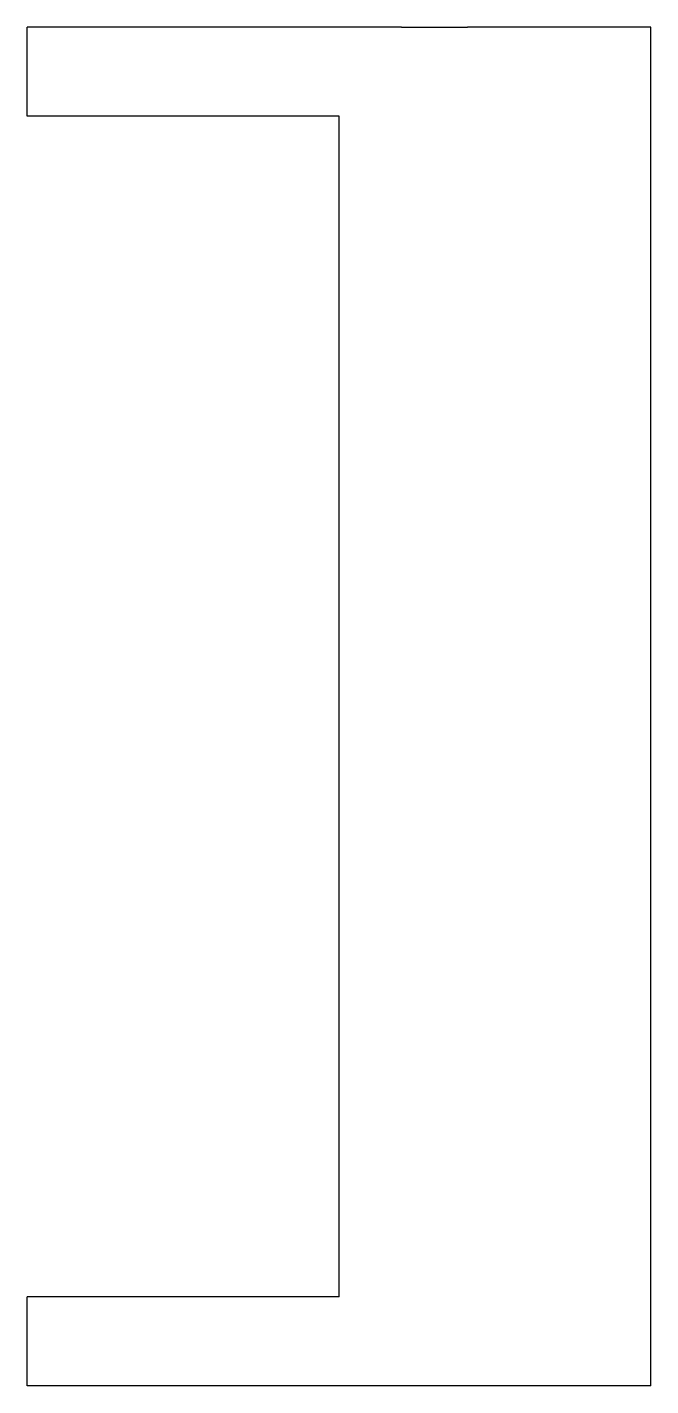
# Model space of a CAD drawing. Header units: metres. Extents: x 0 to 28, y -61 to 0.
import ezdxf

# ---------------------------------------------------------------- set-up
doc = ezdxf.new("R2010")
doc.units = ezdxf.units.M

msp = doc.modelspace()

# ---------------------------------------------------------------- linework, layer by layer
for points in [[(0, -4), (0, -3.92), (0, -3.84), (0, -3.76), (0, -3.68), (0, -3.6), (0, -3.52), (0, -3.44), (0, -3.36), (0, -3.28), (0, -3.2), (0, -3.12), (0, -3.04), (0, -2.96), (0, -2.88), (0, -2.8), (0, -2.72), (0, -2.64), (0, -2.56), (0, -2.48), (0, -2.4), (0, -2.32), (0, -2.24), (0, -2.16), (0, -2.08), (0, -2), (0, -1.92), (0, -1.84), (0, -1.76), (0, -1.68), (0, -1.6), (0, -1.52), (0, -1.44), (0, -1.36), (0, -1.28), (0, -1.2), (0, -1.12), (0, -1.04), (0, -0.96), (0, -0.88), (0, -0.8), (0, -0.72), (0, -0.64), (0, -0.56), (0, -0.48), (0, -0.4), (0, -0.32), (0, -0.24), (0, -0.16), (0, -0.08), (0, 0)], [(5, 0), (4.843, 0), (4.686, 0), (4.53, 0), (4.374, 0), (4.219, 0), (4.064, 0), (3.91, 0), (3.758, 0), (3.607, 0), (3.456, 0), (3.307, 0), (3.162, 0), (3.017, 0), (2.872, 0), (2.732, 0), (2.595, 0), (2.458, 0), (2.322, 0), (2.194, 0), (2.065, 0), (1.937, 0), (1.816, 0), (1.699, 0), (1.582, 0), (1.464, 0), (1.36, 0), (1.255, 0), (1.151, 0), (1.052, 0), (0.961, 0), (0.87, 0), (0.779, 0), (0.701, 0), (0.625, 0), (0.549, 0), (0.478, 0), (0.418, 0), (0.358, 0), (0.298, 0), (0.25, 0), (0.206, 0), (0.163, 0), (0.122, 0), (0.095, 0), (0.069, 0), (0.043, 0), (0.026, 0), (0.018, 0), (0.009, 0), (0, 0)], [(16.804, 0), (16.568, 0), (16.332, 0), (16.096, 0), (15.86, 0), (15.623, 0), (15.387, 0), (15.151, 0), (14.915, 0), (14.679, 0), (14.443, 0), (14.207, 0), (13.971, 0), (13.735, 0), (13.499, 0), (13.263, 0), (13.027, 0), (12.791, 0), (12.554, 0), (12.318, 0), (12.082, 0), (11.846, 0), (11.61, 0), (11.374, 0), (11.138, 0), (10.902, 0), (10.666, 0), (10.43, 0), (10.194, 0), (9.958, 0), (9.722, 0), (9.485, 0), (9.249, 0), (9.013, 0), (8.777, 0), (8.541, 0), (8.305, 0), (8.069, 0), (7.833, 0), (7.597, 0), (7.361, 0), (7.125, 0), (6.889, 0), (6.653, 0), (6.416, 0), (6.18, 0), (5.944, 0), (5.708, 0), (5.472, 0), (5.236, 0), (5, 0)], [(16.804, 0), (16.865, 0), (16.926, 0), (16.986, 0), (17.047, 0), (17.108, 0), (17.169, 0), (17.23, 0), (17.29, 0), (17.351, 0), (17.412, 0), (17.472, 0), (17.533, 0), (17.593, 0), (17.654, 0), (17.714, 0), (17.775, 0), (17.835, 0), (17.896, 0), (17.956, 0), (18.016, 0), (18.076, 0), (18.136, 0), (18.196, 0), (18.256, 0), (18.316, 0), (18.375, 0), (18.435, 0), (18.494, 0), (18.554, 0), (18.613, 0), (18.672, 0), (18.732, 0), (18.79, 0), (18.849, 0), (18.908, 0), (18.967, 0), (19.025, 0), (19.084, 0), (19.142, 0), (19.2, 0), (19.258, 0), (19.316, 0), (19.374, 0), (19.431, 0), (19.488, 0), (19.546, 0), (19.603, 0), (19.659, 0), (19.716, 0), (19.773, 0)], [(28, 0), (27.984, 0), (27.967, 0), (27.951, 0), (27.921, 0), (27.872, 0), (27.824, 0), (27.775, 0), (27.7, 0), (27.62, 0), (27.54, 0), (27.452, 0), (27.342, 0), (27.233, 0), (27.123, 0), (26.994, 0), (26.856, 0), (26.719, 0), (26.578, 0), (26.416, 0), (26.254, 0), (26.091, 0), (25.917, 0), (25.733, 0), (25.549, 0), (25.364, 0), (25.162, 0), (24.96, 0), (24.757, 0), (24.549, 0), (24.332, 0), (24.115, 0), (23.899, 0), (23.673, 0), (23.446, 0), (23.22, 0), (22.991, 0), (22.759, 0), (22.526, 0), (22.293, 0), (22.06, 0), (21.826, 0), (21.592, 0), (21.359, 0), (21.128, 0), (20.898, 0), (20.667, 0), (20.441, 0), (20.219, 0), (19.996, 0), (19.773, 0)], [(28, -61), (28, -59.78), (28, -58.56), (28, -57.34), (28, -56.12), (28, -54.9), (28, -53.68), (28, -52.46), (28, -51.24), (28, -50.02), (28, -48.8), (28, -47.58), (28, -46.36), (28, -45.14), (28, -43.92), (28, -42.7), (28, -41.48), (28, -40.26), (28, -39.04), (28, -37.82), (28, -36.6), (28, -35.38), (28, -34.16), (28, -32.94), (28, -31.72), (28, -30.5), (28, -29.28), (28, -28.06), (28, -26.84), (28, -25.62), (28, -24.4), (28, -23.18), (28, -21.96), (28, -20.74), (28, -19.52), (28, -18.3), (28, -17.08), (28, -15.86), (28, -14.64), (28, -13.42), (28, -12.2), (28, -10.98), (28, -9.76), (28, -8.54), (28, -7.32), (28, -6.1), (28, -4.88), (28, -3.66), (28, -2.44), (28, -1.22), (28, 0)], [(5, -4), (4.843, -4), (4.686, -4), (4.53, -4), (4.374, -4), (4.219, -4), (4.064, -4), (3.91, -4), (3.758, -4), (3.607, -4), (3.456, -4), (3.307, -4), (3.162, -4), (3.017, -4), (2.872, -4), (2.732, -4), (2.595, -4), (2.458, -4), (2.322, -4), (2.194, -4), (2.065, -4), (1.937, -4), (1.816, -4), (1.699, -4), (1.582, -4), (1.464, -4), (1.36, -4), (1.255, -4), (1.151, -4), (1.052, -4), (0.961, -4), (0.87, -4), (0.779, -4), (0.701, -4), (0.625, -4), (0.549, -4), (0.478, -4), (0.418, -4), (0.358, -4), (0.298, -4), (0.25, -4), (0.206, -4), (0.163, -4), (0.122, -4), (0.095, -4), (0.069, -4), (0.043, -4), (0.026, -4), (0.018, -4), (0.009, -4), (0, -4)], [(14, -4), (13.82, -4), (13.64, -4), (13.46, -4), (13.28, -4), (13.1, -4), (12.92, -4), (12.74, -4), (12.56, -4), (12.38, -4), (12.2, -4), (12.02, -4), (11.84, -4), (11.66, -4), (11.48, -4), (11.3, -4), (11.12, -4), (10.94, -4), (10.76, -4), (10.58, -4), (10.4, -4), (10.22, -4), (10.04, -4), (9.86, -4), (9.68, -4), (9.5, -4), (9.32, -4), (9.14, -4), (8.96, -4), (8.78, -4), (8.6, -4), (8.42, -4), (8.24, -4), (8.06, -4), (7.88, -4), (7.7, -4), (7.52, -4), (7.34, -4), (7.16, -4), (6.98, -4), (6.8, -4), (6.62, -4), (6.44, -4), (6.26, -4), (6.08, -4), (5.9, -4), (5.72, -4), (5.54, -4), (5.36, -4), (5.18, -4), (5, -4)], [(14, -57), (14, -55.94), (14, -54.88), (14, -53.82), (14, -52.76), (14, -51.7), (14, -50.64), (14, -49.58), (14, -48.52), (14, -47.46), (14, -46.4), (14, -45.34), (14, -44.28), (14, -43.22), (14, -42.16), (14, -41.1), (14, -40.04), (14, -38.98), (14, -37.92), (14, -36.86), (14, -35.8), (14, -34.74), (14, -33.68), (14, -32.62), (14, -31.56), (14, -30.5), (14, -29.44), (14, -28.38), (14, -27.32), (14, -26.26), (14, -25.2), (14, -24.14), (14, -23.08), (14, -22.02), (14, -20.96), (14, -19.9), (14, -18.84), (14, -17.78), (14, -16.72), (14, -15.66), (14, -14.6), (14, -13.54), (14, -12.48), (14, -11.42), (14, -10.36), (14, -9.3), (14, -8.24), (14, -7.18), (14, -6.12), (14, -5.06), (14, -4)], [(0, -61), (0, -60.92), (0, -60.84), (0, -60.76), (0, -60.68), (0, -60.6), (0, -60.52), (0, -60.44), (0, -60.36), (0, -60.28), (0, -60.2), (0, -60.12), (0, -60.04), (0, -59.96), (0, -59.88), (0, -59.8), (0, -59.72), (0, -59.64), (0, -59.56), (0, -59.48), (0, -59.4), (0, -59.32), (0, -59.24), (0, -59.16), (0, -59.08), (0, -59), (0, -58.92), (0, -58.84), (0, -58.76), (0, -58.68), (0, -58.6), (0, -58.52), (0, -58.44), (0, -58.36), (0, -58.28), (0, -58.2), (0, -58.12), (0, -58.04), (0, -57.96), (0, -57.88), (0, -57.8), (0, -57.72), (0, -57.64), (0, -57.56), (0, -57.48), (0, -57.4), (0, -57.32), (0, -57.24), (0, -57.16), (0, -57.08), (0, -57)], [(5, -57), (4.843, -57), (4.686, -57), (4.53, -57), (4.374, -57), (4.219, -57), (4.064, -57), (3.91, -57), (3.758, -57), (3.607, -57), (3.456, -57), (3.307, -57), (3.162, -57), (3.017, -57), (2.872, -57), (2.732, -57), (2.595, -57), (2.458, -57), (2.322, -57), (2.194, -57), (2.065, -57), (1.937, -57), (1.816, -57), (1.699, -57), (1.582, -57), (1.464, -57), (1.36, -57), (1.255, -57), (1.151, -57), (1.052, -57), (0.961, -57), (0.87, -57), (0.779, -57), (0.701, -57), (0.625, -57), (0.549, -57), (0.478, -57), (0.418, -57), (0.358, -57), (0.298, -57), (0.25, -57), (0.206, -57), (0.163, -57), (0.122, -57), (0.095, -57), (0.069, -57), (0.043, -57), (0.026, -57), (0.018, -57), (0.009, -57), (0, -57)], [(14, -57), (13.82, -57), (13.64, -57), (13.46, -57), (13.28, -57), (13.1, -57), (12.92, -57), (12.74, -57), (12.56, -57), (12.38, -57), (12.2, -57), (12.02, -57), (11.84, -57), (11.66, -57), (11.48, -57), (11.3, -57), (11.12, -57), (10.94, -57), (10.76, -57), (10.58, -57), (10.4, -57), (10.22, -57), (10.04, -57), (9.86, -57), (9.68, -57), (9.5, -57), (9.32, -57), (9.14, -57), (8.96, -57), (8.78, -57), (8.6, -57), (8.42, -57), (8.24, -57), (8.06, -57), (7.88, -57), (7.7, -57), (7.52, -57), (7.34, -57), (7.16, -57), (6.98, -57), (6.8, -57), (6.62, -57), (6.44, -57), (6.26, -57), (6.08, -57), (5.9, -57), (5.72, -57), (5.54, -57), (5.36, -57), (5.18, -57), (5, -57)], [(5, -61), (4.843, -61), (4.686, -61), (4.53, -61), (4.374, -61), (4.219, -61), (4.064, -61), (3.91, -61), (3.758, -61), (3.607, -61), (3.456, -61), (3.307, -61), (3.162, -61), (3.017, -61), (2.872, -61), (2.732, -61), (2.595, -61), (2.458, -61), (2.322, -61), (2.194, -61), (2.065, -61), (1.937, -61), (1.816, -61), (1.699, -61), (1.582, -61), (1.464, -61), (1.36, -61), (1.255, -61), (1.151, -61), (1.052, -61), (0.961, -61), (0.87, -61), (0.779, -61), (0.701, -61), (0.625, -61), (0.549, -61), (0.478, -61), (0.418, -61), (0.358, -61), (0.298, -61), (0.25, -61), (0.206, -61), (0.163, -61), (0.122, -61), (0.095, -61), (0.069, -61), (0.043, -61), (0.026, -61), (0.018, -61), (0.009, -61), (0, -61)], [(16.804, -61), (16.568, -61), (16.332, -61), (16.096, -61), (15.86, -61), (15.623, -61), (15.387, -61), (15.151, -61), (14.915, -61), (14.679, -61), (14.443, -61), (14.207, -61), (13.971, -61), (13.735, -61), (13.499, -61), (13.263, -61), (13.027, -61), (12.791, -61), (12.554, -61), (12.318, -61), (12.082, -61), (11.846, -61), (11.61, -61), (11.374, -61), (11.138, -61), (10.902, -61), (10.666, -61), (10.43, -61), (10.194, -61), (9.958, -61), (9.722, -61), (9.485, -61), (9.249, -61), (9.013, -61), (8.777, -61), (8.541, -61), (8.305, -61), (8.069, -61), (7.833, -61), (7.597, -61), (7.361, -61), (7.125, -61), (6.889, -61), (6.653, -61), (6.416, -61), (6.18, -61), (5.944, -61), (5.708, -61), (5.472, -61), (5.236, -61), (5, -61)], [(19.773, -61), (19.716, -61), (19.659, -61), (19.603, -61), (19.546, -61), (19.488, -61), (19.431, -61), (19.374, -61), (19.316, -61), (19.258, -61), (19.2, -61), (19.142, -61), (19.084, -61), (19.025, -61), (18.967, -61), (18.908, -61), (18.849, -61), (18.79, -61), (18.732, -61), (18.672, -61), (18.613, -61), (18.554, -61), (18.494, -61), (18.435, -61), (18.375, -61), (18.316, -61), (18.256, -61), (18.196, -61), (18.136, -61), (18.076, -61), (18.016, -61), (17.956, -61), (17.896, -61), (17.835, -61), (17.775, -61), (17.714, -61), (17.654, -61), (17.593, -61), (17.533, -61), (17.472, -61), (17.412, -61), (17.351, -61), (17.29, -61), (17.23, -61), (17.169, -61), (17.108, -61), (17.047, -61), (16.986, -61), (16.926, -61), (16.865, -61), (16.804, -61)], [(28, -61), (27.984, -61), (27.967, -61), (27.951, -61), (27.921, -61), (27.872, -61), (27.824, -61), (27.775, -61), (27.7, -61), (27.62, -61), (27.54, -61), (27.452, -61), (27.342, -61), (27.233, -61), (27.123, -61), (26.994, -61), (26.856, -61), (26.719, -61), (26.578, -61), (26.416, -61), (26.254, -61), (26.091, -61), (25.917, -61), (25.733, -61), (25.549, -61), (25.364, -61), (25.162, -61), (24.96, -61), (24.757, -61), (24.549, -61), (24.332, -61), (24.115, -61), (23.899, -61), (23.673, -61), (23.446, -61), (23.22, -61), (22.991, -61), (22.759, -61), (22.526, -61), (22.293, -61), (22.06, -61), (21.826, -61), (21.592, -61), (21.359, -61), (21.128, -61), (20.898, -61), (20.667, -61), (20.441, -61), (20.219, -61), (19.996, -61), (19.773, -61)]]:
    msp.add_lwpolyline(points)

doc.saveas('drawing.dxf')
